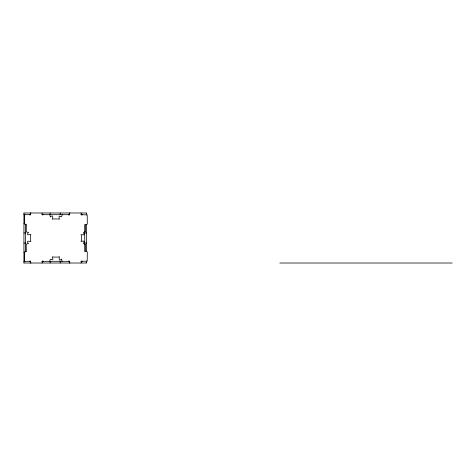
<?xml version="1.0" encoding="UTF-8"?>
<svg xmlns="http://www.w3.org/2000/svg" width="476" height="476" viewBox="0 0 476 476"><rect width="100%" height="100%" fill="white"/><g stroke="black" fill="none" stroke-linecap="round" stroke-linejoin="round"><path stroke-width="0.71" d="M29.607 261.318C30.833 259.813 29.958 262.835 30.94 263.014M43.257 214.712L42.459 214.956L41.965 212.992M68.603 261.318C69.829 259.813 68.955 262.835 69.942 263.014M82.253 214.712C81.265 216.247 81.717 213.206 80.944 212.992M69.942 212.986C69.014 213.064 69.841 216.259 68.609 214.741M25.008 214.682L24.562 215.087L24.562 223.988C24.907 224.928 27.798 224.255 26.287 225.326L26.257 231.622C26.65 232.58 29.685 231.967 27.983 232.942C25.353 236.822 32.665 233.032 30.523 235.317L30.494 240.683C32.737 242.873 25.341 239.214 27.953 243.063C29.804 244.134 26.091 243.522 26.257 244.378L26.257 250.673C27.864 251.887 24.46 251.173 24.562 251.965L24.562 260.89L25.008 261.318M41.965 263.008C42.769 262.93 42.072 259.783 43.257 261.318M30.94 212.986C30.077 213.117 30.72 216.241 29.607 214.741M80.944 263.008C81.836 262.883 81.051 259.795 82.259 261.318M62.308 214.682C61.243 216.497 62.416 217.609 59.53 216.086C58.179 216.11 60.291 220.685 58.613 218.984L53.247 218.924C51.241 221.054 54.657 213.92 50.867 216.384C49.986 218.252 50.379 214.819 49.552 214.682M49.552 261.318C50.611 259.509 49.599 258.355 52.306 259.908C53.931 259.789 51.42 255.422 53.252 257.076L58.613 257.076C60.874 254.844 57.12 262.222 60.993 259.616C62.082 257.897 61.327 261.098 62.314 261.318M23.877 212.986L86.465 212.986M23.877 214.682L30.738 214.682M41.68 214.682L69.788 214.682M80.682 214.682L87.215 214.866L87.298 223.988C87.483 224.85 84.002 224.095 85.603 225.326L85.603 231.622C84.288 232.621 82.461 231.592 84.198 234.376C84.484 235.852 79.569 233.502 81.366 235.322L81.366 240.683C79.581 242.385 84.109 240.112 84.198 241.63C82.866 244.378 83.437 243.272 85.603 244.378L85.603 250.673C84.026 251.739 86.947 251.072 87.298 252.012L87.227 261.116L80.682 261.318M23.931 223.541L25.061 223.541M23.931 232.954L25.627 232.954M84.71 232.954L86.406 232.954M23.931 243.046L25.627 243.046M84.71 243.046L86.406 243.046M23.931 252.458L25.061 252.458M23.877 261.318L29.661 261.318M29.768 261.318L30.738 261.318M41.68 261.318L69.788 261.318M23.877 263.014L86.465 263.014M279.805 263.014L452.2 263.014M86.406 213.064L86.406 214.92M86.406 224.357L86.406 251.643M86.406 261.08L86.406 262.936M84.71 224.511L84.71 231.99M84.71 232.098L84.71 243.902M84.71 244.01L84.71 251.489M69.627 212.986L69.627 214.682M69.627 261.318L69.627 263.014M60.214 212.986L60.214 214.682M60.214 261.318L60.214 263.014M50.123 212.986L50.123 214.682M50.123 261.318L50.123 263.014M30.625 212.986L30.625 214.682M30.625 261.318L30.625 263.014M25.627 224.357L25.627 251.643M23.931 213.064L23.931 262.936"/></g></svg>
